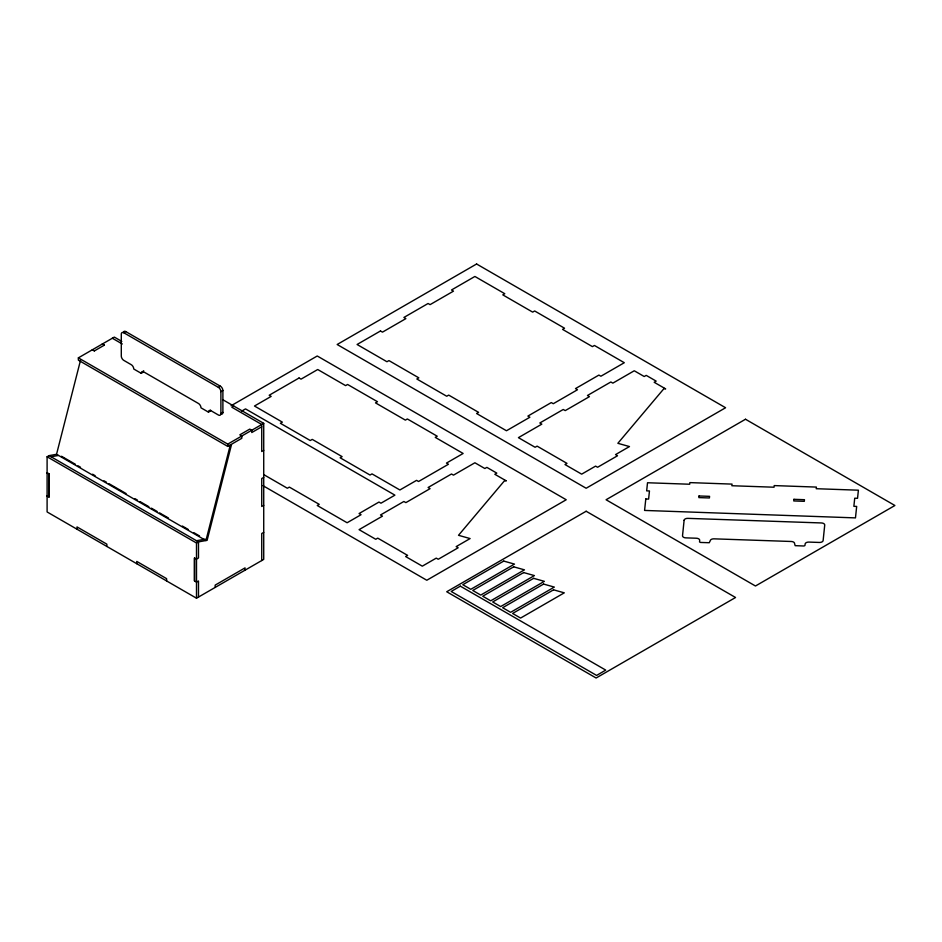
<?xml version="1.0" encoding="UTF-8"?>
<svg xmlns="http://www.w3.org/2000/svg" width="942" height="942" viewBox="0 0 942 942"><rect width="100%" height="100%" fill="white"/><g stroke="black" fill="none" stroke-linecap="round" stroke-linejoin="round"><path stroke-width="1.41" d="M198.491 597.063L198.491 580.967L196.501 582.121L194.499 580.967L194.511 557.97L196.501 559.112L198.491 557.97L198.491 541.874L49.09 455.622L47.1 456.764L47.1 511.953L196.501 598.205L263.725 559.395L263.725 423.347L222.642 399.62M196.501 598.205L196.501 543.016L47.1 456.764M80.565 360.091L56.544 454.291L205.933 540.543L230.319 444.93L231.485 444.718L207.11 540.331L198.491 541.874L196.501 543.016M261.735 426.797L251.773 432.543L251.773 430.247L249.783 429.093L239.821 434.839L241.811 435.993L241.811 438.289L227.752 446.414L78.363 360.162L78.363 357.854L114.323 337.095L121.801 341.404M143.69 370.748A3.521 2.037 60 0 0 143.208 372.161L141.218 373.315L133.752 369.005A3.521 2.037 60 0 0 131.256 364.695L123.791 360.374A3.521 2.037 60 0 1 121.294 356.064L121.294 334.186A3.521 2.037 60 0 1 123.791 332.75L125.781 331.596L220.404 386.22A3.521 2.037 60 0 1 222.889 390.541L222.889 412.419A3.521 2.037 60 0 1 220.793 414.044M94.412 350.895L92.422 349.741L94.412 350.895L104.374 345.137L102.372 343.995L104.374 345.137M123.791 332.75L218.403 387.374L220.404 386.22M141.218 373.315A3.521 2.037 60 0 1 143.714 371.878L198.491 403.506A3.521 2.037 60 0 1 200.976 407.815L208.453 412.125A3.521 2.037 60 0 1 210.937 410.688L218.403 415.01A3.521 2.037 60 0 0 220.899 413.573L220.899 391.684L222.889 390.541M208.453 412.125L210.443 410.983A3.521 2.037 60 0 1 210.561 410.159M231.037 405.767L317.242 355.994L566.224 499.755L426.797 580.248L262.912 485.636M220.899 413.573L222.889 412.419M233.84 406.096L231.85 407.238L261.735 424.489L261.735 451.524L263.725 450.37M241.717 411.101L245.521 408.899L394.91 495.151L380.968 503.205L378.978 502.051L359.067 513.555L361.057 514.709L347.115 522.751L317.242 505.501L319.232 504.347L289.347 487.096L287.357 488.25L263.701 474.591M78.363 357.854L227.752 444.106L263.725 423.347M263.725 477.394L261.735 478.548L261.735 506.49L263.725 505.348M263.725 532.371L261.735 533.525L261.735 560.549M49.09 455.622L56.284 454.338M51.08 456.764L58.274 455.481M196.501 540.72L205.12 539.177M112.334 338.237L122.295 343.995M61.524 456.269L64.056 457.73M64.763 458.142L72.357 462.522M72.911 462.852L75.442 464.312M77.974 465.772L80.506 467.232M92.587 474.203L95.118 475.663M103.961 480.773L106.493 482.233M109.025 483.693L114.689 486.967M115.348 487.344L119.752 489.899M120.399 490.264L126.087 493.549M134.953 498.659L137.485 500.131M140.017 501.591L145.692 504.865M146.34 505.242L148.871 506.702M151.403 508.162L157.079 511.435M159.598 512.895L162.13 514.356M162.801 514.744L168.453 518.006M182.359 526.036L188.117 529.369M193.746 532.607L199.516 535.939M245.05 570.181L245.05 567.873L215.165 585.123L215.165 587.431M227.752 444.106L227.752 446.414M194.499 557.97L194.499 580.967M166.616 580.955L166.616 578.659L136.743 561.408L136.743 563.705M106.858 546.454L106.858 544.158L76.985 526.908L76.985 529.204M218.403 387.374A3.521 2.037 60 0 1 220.899 391.684M123.414 332.22A3.521 2.037 60 0 1 125.781 331.596M49.09 474.014L49.09 497.011L47.1 495.869L49.09 497.011L49.09 474.014L47.1 472.86L49.09 474.014M684.116 520.278L682.526 535.715A3.521 2.037 0 0 0 685.835 537.87L696.373 538.223A3.521 2.037 0 0 1 699.682 540.378L699.553 541.956L700.53 542.451L709.244 542.722L710.233 540.743A3.521 2.037 0 0 1 713.954 538.836L791.28 541.485A3.521 2.037 0 0 1 794.589 543.64L795.166 545.665L803.879 545.995L804.939 545.571L805.139 543.993A3.521 2.037 0 0 1 808.86 542.086L819.41 542.451A3.521 2.037 0 0 0 823.131 540.543L824.721 525.094A3.521 2.037 0 0 0 821.412 522.951L687.837 518.359A3.521 2.037 0 0 0 684.116 520.278M645.8 498.977L644.575 510.434L855.466 517.888L856.678 506.431L853.864 506.325L854.724 498.212L857.538 498.306L858.398 490.193L816.219 488.71L816.396 487.085L774.218 485.589L774.041 487.214L731.863 485.731L732.04 484.106L689.862 482.61L689.685 484.235L647.519 482.751L646.659 490.864L649.462 490.959L648.602 499.083L645.8 498.977M699.035 495.975L698.858 497.6L709.408 497.965L709.573 496.34L699.035 495.975M793.929 499.319L793.753 500.944L804.303 501.321L804.468 499.696L793.929 499.319M504.735 480.467L458.507 535.303L470.105 538.565L456.163 546.619L458.165 547.773L438.242 559.265L436.252 558.123L422.31 566.166L405.625 556.534L407.615 555.38L377.742 538.129L375.752 539.283L359.067 529.651L382.476 516.134L380.486 514.991L403.882 501.474L405.872 502.628L430.082 488.651L428.092 487.497L451.501 473.991L453.491 475.133L474.898 462.769L484.859 468.527L486.849 467.373L496.811 473.131L494.821 474.273L506.313 480.915L504.735 480.467M664.086 388.469L617.858 443.305L629.468 446.567L615.526 454.609L617.516 455.763L597.593 467.267L595.603 466.113L581.661 474.156L564.988 464.536L566.978 463.382L537.093 446.131L535.103 447.273L518.418 437.653L541.827 424.135L539.837 422.982L563.245 409.476L565.235 410.618L589.433 396.653L587.443 395.499L610.852 381.981L612.842 383.135L634.26 370.771L644.222 376.517L646.212 375.375L656.174 381.121L654.172 382.275L665.676 388.916L664.086 388.469M460.32 586.148L451.194 591.47L596.604 675.426L605.73 670.103L460.32 586.148M476.593 263.995L337.154 344.501L586.148 488.25L725.587 407.745L476.593 263.995M299.05 378.001L269.176 395.251L271.166 396.394L254.481 406.026L282.365 422.134L280.375 423.276L310.259 440.526L312.249 439.384L342.123 456.635L340.133 457.777L370.018 475.027L372.008 473.885L399.891 489.981L416.576 480.349L418.566 481.503L448.451 464.253L446.449 463.099L463.134 453.467L435.251 437.371L437.241 436.217L407.356 418.966L405.366 420.12L375.493 402.87L377.483 401.716L347.598 384.466L345.608 385.619L317.725 369.511L301.04 379.143L299.05 378.001M380.486 330.983L357.077 344.489L386.95 361.74L388.952 360.598L418.825 377.848L416.835 378.99L446.708 396.241L448.71 395.098L478.583 412.349L476.593 413.503L506.466 430.753L529.875 417.235L527.885 416.081L551.294 402.575L553.284 403.718L577.481 389.752L575.491 388.599L598.9 375.081L600.89 376.235L624.299 362.717L594.414 345.467L592.424 346.621L562.551 329.37L564.541 328.216L534.656 310.966L532.666 312.12L502.793 294.87L504.782 293.716L474.898 276.465L451.501 289.983L453.491 291.137L430.082 304.643L428.092 303.489L403.882 317.466L405.872 318.62L382.476 332.137L380.486 330.983M586.148 511.247L446.708 591.753L596.109 678.004L735.549 597.499L586.148 511.247M745.499 419.249L606.071 499.755L755.46 586.006L894.9 505.501L745.499 419.249M503.758 561.079L462.805 584.711L470.788 589.315L514.485 564.093L503.758 561.079M513.708 566.825L472.766 590.469L480.75 595.073L524.447 569.839L513.708 566.825M523.67 572.571L482.728 596.215L490.7 600.819L534.397 575.586L523.67 572.571M533.631 578.329L492.69 601.962L500.661 606.566L544.358 581.344L533.631 578.329M543.593 584.075L502.651 607.72L510.623 612.324L554.32 587.09L543.593 584.075M553.555 589.822L512.613 613.466L520.585 618.07L564.282 592.836L553.555 589.822"/></g></svg>
